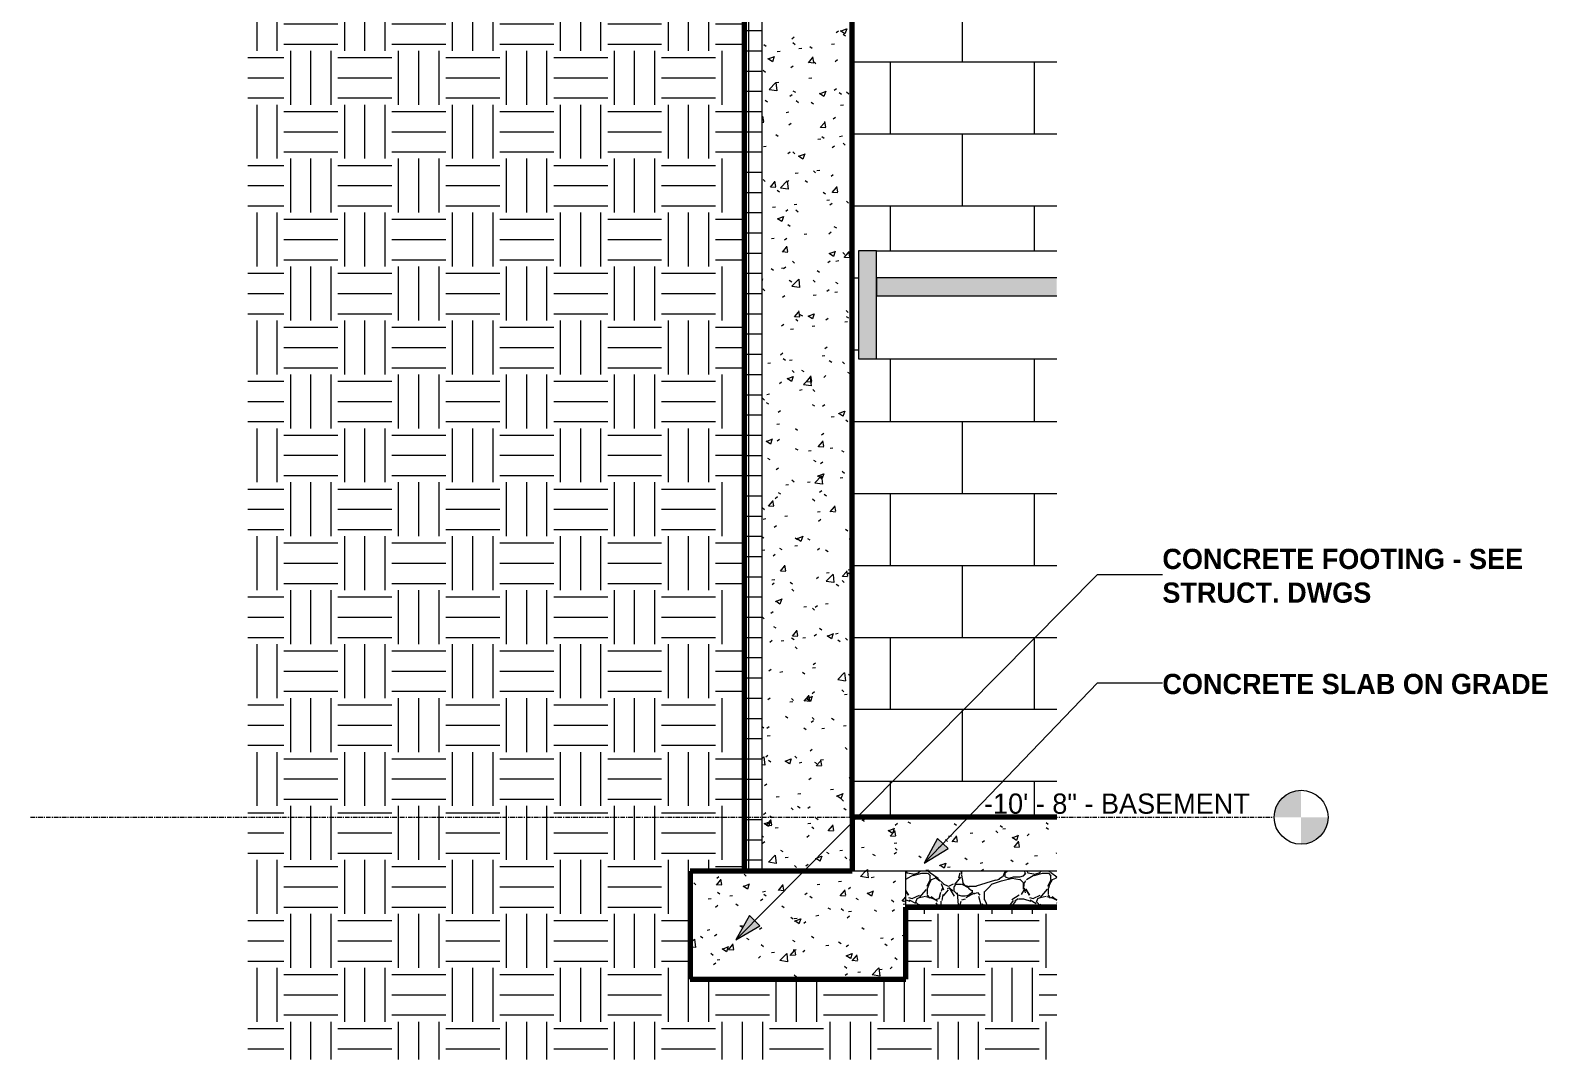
# Model space of a CAD drawing. Header units: inches. Extents: x -3960 to -3070, y -161 to 444.
# Drawn here: x -3404.9 to -3236.1, y -155 to -40.5 of the extents above; entities that cross this region are included whole.
import ezdxf

# ---------------------------------------------------------------- set-up
doc = ezdxf.new("R2010")
doc.units = ezdxf.units.IN
doc.header["$MEASUREMENT"] = 0
doc.linetypes.add('Grid Line 1_2_', pattern=[0.875, 0.5, -0.125, 0.125, -0.125])
for name, color, linetype, lineweight in [('0-6', 130, 'Continuous', 5), ('A-FLOR-7', 192, 'Continuous', 70), ('A-FLOR-LEVL', 51, 'Continuous', 9), ('A-FLOR-LEVL-1', 51, 'Grid Line 1_2_', 9), ('A-FLOR-MCUT', 51, 'Continuous', 18), ('A-FLOR-PATT-1', 8, 'Continuous', 9), ('A-WALL', 113, 'Continuous', 18), ('A-WALL-PATT-1', 135, 'Continuous', 9), ('A-WALL-PATT-2', 111, 'Continuous', 9), ('C-TOPO', 7, 'Continuous', 9), ('C-TOPO-1', 135, 'Continuous', 9), ('C-TOPO-2', 7, 'Continuous', 70), ('G-ANNO-TEXT', 231, 'Continuous', 9), ('S-FNDN-1', 32, 'Continuous', 70), ('S-FNDN-2', 55, 'Continuous', 18), ('S-FNDN-3', 32, 'Continuous', 9), ('S-STRS-1', 8, 'Continuous', 5), ('S-STRS-2', 250, 'Continuous', 9)]:
    doc.layers.add(name, color=color, linetype=linetype, lineweight=lineweight)
doc.styles.add('Century Gothic', font='ufonts.com_century-gothic.ttf', dxfattribs={"height": 2.25})
doc.styles.add('Century Gothic_B', font='GOTHICB.TTF', dxfattribs={"height": 2.25})
pattern_1 = [(0, (-11134.658, 72), (6, 6), [6, -6]), (0, (-11134.658, 74.25), (6, 6), [6, -6]), (0, (-11134.658, 76.5), (6, 6), [6, -6]), (90, (-11133.908, 77.25), (-6, 6), [6, -6]), (90, (-11131.658, 77.25), (-6, 6), [6, -6]), (90, (-11129.408, 77.25), (-6, 6), [6, -6])]
pattern_2 = [(50, (-2370.947, 72), (6.885997, -0.602097), [0.72, -7.92]), (355, (-2370.947, 72), (-1.331756, 7.220547), [0.576, -6.336]), (100.451, (-2370.374, 71.95), (5.55363, 6.61819), [0.612, -6.731]), (46.184, (-2370.947, 73.92), (10.24564, -1.588925), [1.08, -11.88]), (96.636, (-2370.094, 73.788), (8.97244, 9.35152), [0.918, -10.096]), (351.184, (-2370.947, 73.92), (8.9732, 9.35123), [0.864, -9.504]), (21, (-2369.987, 73.44), (5.730726, -3.865003), [0.72, -7.92]), (326, (-2369.987, 73.44), (2.33581, 6.96088), [0.576, -6.336]), (71.451, (-2369.51, 73.118), (8.065876, 3.09595), [0.612, -6.731]), (37.5, (-2370.9469, 72), (0.116866, 3.1954784), [0.317, -5.942, 0.317, -6.115, -6.36]), (37.5, (-2370.9469, 72), (0.116866, 3.1954784), [-12.691, 0.317, -6.043]), (7.5, (-2370.947, 72), (2.52543, 3.786025), [0.317, -3.35, 0.317, -5.798, -2.424]), (7.5, (-2370.947, 72), (2.52543, 3.786025), [-9.782, 0.317, -2.107]), (327.5, (-2373.0879, 72), (5.1243685, -0.216176), [0.317, -2.083, 0.317, -7.171, -9.936]), (327.5, (-2373.0879, 72), (5.1243685, -0.216176), [-9.888, 0.317, -9.619]), (317.5, (-2374.048, 72), (5.598326, 0.96141), [0.317, -2.803, 0.317, -4.656, -7.056]), (317.5, (-2374.048, 72), (5.598326, 0.96141), [-8.093, 0.317, -6.739])]

# ---------------------------------------------------------------- blocks, each defined once
blk = doc.blocks.new('CTR  - Topography_rvt-4-WALL SECTION')
at = {"layer": 'C-TOPO'}
h = blk.add_hatch(dxfattribs=at)
h.set_pattern_fill('FP_39', color=256, style=0, pattern_type=2)
h.set_pattern_definition(pattern_1)
h.paths.add_polyline_path([(-12137.58, -154.96), (-12083.19, -154.96), (-12083.19, -146), (-12095.19, -146), (-12095.19, -134), (-12089.19, -134), (-12089.19, -4), (-12088.69, -4), (-12088.69, -1.82), (-12103.57, -1.39), (-12144.39, -0.03), (-12144.39, -154.96)], flags=0)
h = blk.add_hatch(dxfattribs=at)
h.set_pattern_fill('FP_39', color=256, style=0, pattern_type=2)
h.set_pattern_definition(pattern_1)
h.paths.add_polyline_path([(-12083.19, -154.96), (-12054.41, -154.96), (-12054.41, -138.01), (-12071.19, -138.01), (-12071.19, -146), (-12083.19, -146)], flags=0)
at = {"layer": 'C-TOPO-1'}
blk.add_line((-12071.19, -138.01), (-12054.41, -138.01), dxfattribs=at)
at = {"layer": 'C-TOPO-2'}
blk.add_line((-12054.41, -138.01), (-12071.19, -138.01), dxfattribs=at)
blk = doc.blocks.new('CTR - 1st Phase -Stairs _ Elevators_rvt-4-WALL SECTION')
at = {"layer": 'A-WALL-PATT-1'}
h = blk.add_hatch(dxfattribs=at)
h.set_pattern_fill('FP_45', color=256, style=0, pattern_type=2)
h.set_pattern_definition([(0, (-12077.189, -180), (0, 8), []), (90, (-12077.189, -180), (-8, 8), [8, -8])])
h.paths.add_polyline_path([(-12054.41, -138.01), (-12054.41, -138), (-12067.18, -138.01)], flags=0)
h.paths.add_polyline_path([(-12077.19, -128), (-12054.41, -128), (-12054.41, -77), (-12076.46, -77), (-12076.46, -65), (-12054.41, -65), (-12054.41, 59.57), (-12076.56, 59.57), (-12076.56, 71.57), (-12054.41, 71.57), (-12054.41, 197), (-12076.56, 197), (-12076.56, 209), (-12054.41, 209), (-12054.41, 372), (-12077.19, 372), (-12077.19, -82.44)], flags=0)
at = {"layer": 'S-STRS-1'}
for points in [[(-12076.46, -77), (-12074.46, -77), (-12074.46, -65), (-12076.46, -65), (-12076.46, -69.75)], [(-12054.41, -70), (-12054.41, -68), (-12074.46, -68), (-12074.46, -70)]]:
    blk.add_hatch(color=256, dxfattribs=at).paths.add_polyline_path(points, flags=0)
at = {"layer": 'S-STRS-2'}
for p, q in [((-12074.46, -65), (-12076.46, -65)), ((-12076.46, -65), (-12076.46, -77)), ((-12074.46, -65), (-12054.41, -65)), ((-12074.46, -77), (-12074.46, -65)), ((-12054.41, -68), (-12074.46, -68)), ((-12074.46, -68), (-12074.46, -70)), ((-12074.46, -70), (-12054.41, -70)), ((-12076.46, -77), (-12074.46, -77)), ((-12074.46, -77), (-12054.41, -77))]:
    blk.add_line(p, q, dxfattribs=at)
blk = doc.blocks.new('Level - Level Head - Circle-50818-WALL SECTION')
at = {"layer": 'A-FLOR-LEVL'}
h = blk.add_hatch(color=256, dxfattribs=at)
edge = h.paths.add_edge_path(flags=0)
edge.add_line((-12027.24, 0), (-12030.24, 0))
edge.add_arc((-12027.24, 0), 3, 90, 180, ccw=False)
edge.add_line((-12027.24, 3), (-12027.24, 0))
h = blk.add_hatch(color=256, dxfattribs=at)
edge = h.paths.add_edge_path(flags=0)
edge.add_line((-12027.24, -3), (-12027.24, 0))
edge.add_line((-12027.24, 0), (-12024.24, 0))
edge.add_arc((-12027.24, 0), 3, 270, 360, ccw=False)
blk.add_circle((-12027.24, 0), 3, dxfattribs=at)

msp = doc.modelspace()

# ---------------------------------------------------------------- hatches: boundary and pattern name
at = {"layer": 'A-FLOR-PATT-1'}
h = msp.add_hatch(dxfattribs=at)
h.set_pattern_fill('FP_42', color=256, style=0, pattern_type=2)
h.set_pattern_definition(pattern_2)
h.paths.add_polyline_path([(-3290.7, -134), (-3290.7, -128), (-3313.48, -128), (-3313.48, -134), (-3307.48, -134)], flags=0)
h = msp.add_hatch(dxfattribs=at)
h.set_pattern_fill('FP_46', color=256, style=0, pattern_type=2)
h.set_pattern_definition([(212.005, (-2371.7539, 74.015), (-40.3106271, -26.8730086), [1.268, -125.493]), (213.69, (-2370.947, 74.553), (-13.436241, -13.436764), [0.969, -47.478]), (198.435, (-2370.544, 74.687), (-26.873024, -13.436542), [0.425, -42.065]), (180, (-2370.007, 74.687), (-2e-15, -13.437), [0.537, -12.899]), (161.565, (-2369.604, 74.553), (-13.436518, 1.2e-05), [0.425, -42.065]), (333.435, (-2369.469, 84.227), (13.436532, 1.2e-05), [0.601, -29.444]), (296.565, (-2369.604, 84.496), (13.43652, -13.436544), [0.3, -29.745]), (270, (-2369.604, 85.168), (13.437, 8e-16), [0.672, -12.765]), (186.34, (-2369.4689, 76.434), (-107.4926568, -13.4363962), [1.217, -120.457]), (296.565, (-2366.513, 84.765), (13.43652, -13.436544), [0.3, -29.745]), (303.69, (-2366.782, 85.168), (13.436764, -13.436241), [0.484, -47.962]), (229.399, (-2364.6319, 79.256), (-67.1828397, -80.6196216), [1.239, -122.641]), (243.435, (-2364.229, 80.062), (1.2e-05, -13.436532), [0.901, -29.144]), (213.69, (-2359.526, 78.584), (-13.436241, -13.436764), [0.484, -47.962]), (33.69, (-2363.557, 74.822), (13.436241, 13.436764), [0.484, -47.962]), (0, (-2363.826, 74.822), (0, 13.437), [0.269, -13.168]), (333.435, (-2364.095, 74.956), (13.436532, 1.2e-05), [0.3, -29.745]), (284.036, (-2364.229, 75.494), (13.436545, -40.30972), [0.554, -54.847]), (270, (-2364.229, 75.762), (13.437, 8e-16), [0.269, -13.168]), (243.435, (-2364.229, 76.031), (1.2e-05, -13.436532), [0.3, -29.745]), (135, (-2364.229, 76.165), (-13.43644, 9e-16), [0.19, -18.812]), (90, (-2364.229, 76.031), (-13.437, 8e-16), [0.134, -13.302]), (18.435, (-2359.392, 82.212), (26.873024, 13.436542), [0.85, -41.641]), (6.34, (-2358.5859, 82.481), (107.4926568, 13.4363962), [1.217, -120.457]), (180, (-2359.123, 79.256), (-2e-15, -13.437), [0.806, -12.63]), (197.354, (-2356.97285, 79.928), (-40.30996214, -13.43709214), [2.252, -222.987]), (198.435, (-2356.57, 80.062), (-26.873024, -13.436542), [0.425, -42.065]), (213.69, (-2356.167, 80.331), (-13.436241, -13.436764), [0.484, -47.962]), (251.565, (-2356.033, 80.734), (-1.2e-05, -13.436518), [0.425, -42.065]), (243.435, (-2355.898, 81.003), (1.2e-05, -13.436532), [0.3, -29.745]), (270, (-2355.898, 81.271), (13.437, 8e-16), [0.269, -13.168]), (293.199, (-2356.3009, 82.212), (13.4363854, -26.8729472), [1.023, -101.307]), (315, (-2356.704, 82.615), (13.43644, 0), [0.57, -18.432]), (0, (-2357.376, 82.615), (0, 13.437), [0.672, -12.765]), (341.565, (-2360.332, 79.39), (13.436518, -1.2e-05), [0.425, -42.065]), (303.69, (-2360.601, 79.793), (13.436764, -13.436241), [0.484, -47.962]), (279.462, (-2360.7349, 80.599), (13.43628, -67.1832013), [0.817, -80.915]), (270, (-2360.735, 81.406), (13.437, 8e-16), [0.806, -12.63]), (239.036, (-2360.3319, 82.077), (-13.4372, -26.8732567), [0.783, -77.565]), (188.13, (-2359.3919, 82.212), (-80.6200966, -13.436299), [0.95, -94.061]), (116.565, (-2369.335, 81.809), (-13.43652, 13.436544), [0.3, -29.745]), (135, (-2369.066, 81.54), (-13.43644, 9e-16), [0.38, -18.622]), (168.69, (-2368.3939, 81.406), (-13.436897, 0.000212), [0.685, -67.829]), (191.31, (-2367.7229, 81.54), (-53.7465916, -13.436568), [0.685, -67.829]), (194.036, (-2367.185, 81.674), (-40.30972, -13.436545), [0.554, -54.847]), (236.31, (-2366.916, 82.077), (-13.436194, -26.873299), [0.484, -47.962]), (236.31, (-2366.648, 82.481), (-13.436194, -26.873299), [0.484, -47.962]), (270, (-2366.648, 82.884), (13.437, 8e-16), [0.403, -13.034]), (291.801, (-2366.9159, 83.556), (13.4361655, -26.872997), [0.724, -71.635]), (116.565, (-2366.782, 80.734), (-13.43652, 13.436544), [0.601, -29.444]), (168.69, (-2366.1099, 80.599), (-13.436897, 0.000212), [0.685, -67.829]), (194.036, (-2365.573, 80.734), (-40.30972, -13.436545), [0.554, -54.847]), (225, (-2365.17, 81.137), (9e-16, -13.43644), [0.57, -18.432]), (251.565, (-2365.035, 81.54), (-1.2e-05, -13.436518), [0.425, -42.065]), (296.565, (-2365.304, 82.077), (13.43652, -13.436544), [0.601, -29.444]), (315, (-2365.573, 82.346), (13.43644, 0), [0.38, -18.622]), (326.31, (-2365.976, 82.615), (26.873299, -13.436194), [0.484, -47.962]), (0, (-2366.245, 82.615), (0, 13.437), [0.269, -13.168]), (33.69, (-2366.648, 82.346), (13.436241, 13.436764), [0.484, -47.962]), (71.565, (-2366.782, 81.943), (1.2e-05, 13.436518), [0.425, -42.065]), (63.435, (-2366.916, 81.674), (-1.2e-05, 13.436532), [0.3, -29.745]), (71.565, (-2367.051, 81.271), (1.2e-05, 13.436518), [0.425, -42.065]), (104.036, (-2367.051, 80.734), (-13.436545, 40.30972), [0.554, -54.847]), (45, (-2367.319, 80.465), (0, 13.43644), [0.38, -18.622]), (18.435, (-2367.723, 80.331), (26.873024, 13.436542), [0.425, -42.065]), (0, (-2368.394, 80.331), (0, 13.437), [0.672, -12.765]), (14.036, (-2368.932, 80.196), (40.30972, 13.436545), [0.554, -54.847]), (341.565, (-2369.335, 80.331), (13.436518, -1.2e-05), [0.425, -42.065]), (270, (-2369.335, 80.734), (13.437, 8e-16), [0.403, -13.034]), (225, (-2368.932, 81.137), (9e-16, -13.43644), [0.57, -18.432]), (198.435, (-2368.126, 81.406), (-26.873024, -13.436542), [0.85, -41.641]), (180, (-2367.454, 81.406), (-2e-15, -13.437), [0.672, -12.765]), (153.435, (-2367.185, 81.271), (-13.436532, -1.2e-05), [0.3, -29.745]), (206.565, (-2362.079, 79.121), (-13.436544, -13.43652), [0.3, -29.745]), (146.31, (-2361.676, 78.853), (-26.873299, 13.436194), [0.484, -47.962]), (119.745, (-2361.1389, 77.912), (-40.3105597, 67.1832064), [1.083, -107.246]), (95.711, (-2361.0039, 76.568), (-13.4375424, 120.930058), [1.35, -133.686]), (90, (-2361.004, 76.434), (-13.437, 8e-16), [0.134, -13.302]), (63.435, (-2361.139, 76.165), (-1.2e-05, 13.436532), [0.3, -29.745]), (26.565, (-2361.407, 76.031), (13.436544, 13.43652), [0.3, -29.745]), (0, (-2361.81, 76.031), (0, 13.437), [0.403, -13.034]), (0, (-2361.945, 76.031), (0, 13.437), [0.134, -13.302]), (0, (-2362.214, 76.031), (0, 13.437), [0.269, -13.168]), (326.31, (-2362.617, 76.3), (26.873299, -13.436194), [0.484, -47.962]), (333.435, (-2362.885, 76.434), (13.436532, 1.2e-05), [0.3, -29.745]), (284.036, (-2363.02, 76.972), (13.436545, -40.30972), [0.554, -54.847]), (270, (-2363.02, 77.24), (13.437, 8e-16), [0.269, -13.168]), (270, (-2363.02, 77.643), (13.437, 8e-16), [0.403, -13.034]), (258.69, (-2362.8849, 78.315), (-0.000212, -13.436897), [0.685, -67.829]), (231.34, (-2362.3479, 78.987), (-40.3101895, -53.745816), [0.86, -85.176]), (270, (-2359.526, 78.718), (13.437, 8e-16), [0.134, -13.302]), (270, (-2359.526, 78.853), (13.437, 8e-16), [0.134, -13.302]), (326.31, (-2359.929, 79.121), (26.873299, -13.436194), [0.484, -47.962]), (333.435, (-2360.735, 79.525), (13.436532, 1.2e-05), [0.901, -29.144]), (0, (-2361.407, 79.525), (0, 13.437), [0.672, -12.765]), (63.435, (-2361.542, 79.256), (-1.2e-05, 13.436532), [0.3, -29.745]), (90, (-2361.542, 78.718), (-13.437, 8e-16), [0.537, -12.899]), (135, (-2361.139, 78.315), (-13.43644, 9e-16), [0.57, -18.432]), (161.565, (-2360.735, 78.181), (-13.436518, 1.2e-05), [0.425, -42.065]), (180, (-2360.332, 78.181), (-2e-15, -13.437), [0.403, -13.034]), (198.435, (-2359.929, 78.315), (-26.873024, -13.436542), [0.425, -42.065]), (351.87, (-2365.1699, 85.571), (13.4370087, -0.000259), [1.9, -93.111]), (14.036, (-2365.707, 85.437), (40.30972, 13.436545), [0.554, -54.847]), (53.13, (-2366.1099, 84.899), (26.873672, 40.309752), [0.672, -66.511]), (95.194, (-2365.9759, 83.421), (-13.4351326, 134.3664647), [1.484, -146.928]), (101.31, (-2365.8409, 82.749), (-13.436568, 53.7465916), [0.685, -67.829]), (143.13, (-2365.3039, 82.346), (-40.309752, 26.873672), [0.672, -66.511]), (161.565, (-2364.901, 82.212), (-13.436518, 1.2e-05), [0.425, -42.065]), (198.435, (-2364.498, 82.346), (-26.873024, -13.436542), [0.425, -42.065]), (225, (-2363.826, 83.018), (9e-16, -13.43644), [0.95, -18.052]), (228.814, (-2362.8849, 84.093), (-80.6198072, -94.0561774), [1.428, -141.405]), (251.565, (-2362.751, 84.496), (-1.2e-05, -13.436518), [0.425, -42.065]), (270, (-2362.751, 84.63), (13.437, 8e-16), [0.134, -13.302]), (288.435, (-2362.885, 85.034), (13.436542, -26.873024), [0.425, -42.065]), (326.31, (-2363.288, 85.302), (26.873299, -13.436194), [0.484, -47.962]), (90, (-2369.469, 82.077), (-13.437, 8e-16), [0.941, -12.496]), (338.199, (-2367.5879, 83.824), (40.3099116, -13.436441), [0.724, -71.635]), (0, (-2368.394, 83.824), (0, 13.437), [0.806, -12.63]), (30.964, (-2369.0659, 83.421), (40.310285, 26.8733136), [0.783, -77.565]), (45, (-2369.469, 83.018), (0, 13.43644), [0.57, -18.432]), (90, (-2371.619, 77.778), (-13.437, 8e-16), [0.941, -12.496]), (116.565, (-2371.216, 76.972), (-13.43652, 13.436544), [0.901, -29.144]), (153.435, (-2370.41, 76.568), (-13.436532, -1.2e-05), [0.901, -29.144]), (180, (-2369.738, 76.568), (-2e-15, -13.437), [0.672, -12.765]), (218.66, (-2369.0659, 77.106), (-13.436833, -13.4362984), [0.86, -85.176]), (231.34, (-2368.5289, 77.778), (-40.3101895, -53.745816), [0.86, -85.176]), (213.69, (-2367.723, 78.315), (-13.436241, -13.436764), [0.969, -47.478]), (239.036, (-2367.3189, 78.987), (-13.4372, -26.8732567), [0.783, -77.565]), (270, (-2367.319, 79.256), (13.437, 8e-16), [0.269, -13.168]), (270, (-2367.319, 79.659), (13.437, 8e-16), [0.403, -13.034]), (315, (-2367.723, 80.062), (13.43644, 0), [0.57, -18.432]), (350.538, (-2368.5289, 80.196), (13.4368224, 7.56e-05), [0.817, -80.915]), (14.036, (-2369.604, 79.928), (40.30972, 13.436545), [1.108, -54.293]), (18.435, (-2370.813, 79.525), (26.873024, 13.436542), [1.275, -41.216]), (45, (-2371.216, 79.121), (0, 13.43644), [0.57, -18.432]), (45, (-2371.619, 78.718), (0, 13.43644), [0.57, -18.432]), (108.435, (-2368.663, 75.762), (-13.436542, 26.873024), [0.85, -41.641]), (126.87, (-2368.2599, 75.225), (-13.436224, 13.436576), [0.672, -66.511]), (146.31, (-2367.857, 74.956), (-26.873299, 13.436194), [0.484, -47.962]), (161.565, (-2367.454, 74.822), (-13.436518, 1.2e-05), [0.425, -42.065]), (135, (-2367.051, 74.419), (-13.43644, 9e-16), [0.57, -18.432]), (161.565, (-2366.648, 74.284), (-13.436518, 1.2e-05), [0.425, -42.065]), (180, (-2366.245, 74.284), (-2e-15, -13.437), [0.403, -13.034]), (206.565, (-2365.976, 74.419), (-13.436544, -13.43652), [0.3, -29.745]), (206.565, (-2365.438, 74.687), (-13.436544, -13.43652), [0.601, -29.444]), (189.462, (-2364.6319, 74.822), (-67.1832013, -13.43628), [0.817, -80.915]), (243.435, (-2364.363, 75.359), (1.2e-05, -13.436532), [0.601, -29.444]), (270, (-2364.363, 75.494), (13.437, 8e-16), [0.134, -13.302]), (270, (-2364.363, 75.762), (13.437, 8e-16), [0.269, -13.168]), (326.31, (-2364.766, 76.568), (26.873299, -13.436194), [0.484, -47.962]), (327.995, (-2365.8409, 77.24), (67.1829352, -40.309468), [1.268, -125.493]), (329.036, (-2366.5129, 77.643), (26.8732567, -13.4372), [0.783, -77.565]), (341.565, (-2367.319, 77.912), (13.436518, -1.2e-05), [0.85, -41.641]), (0, (-2367.857, 77.912), (0, 13.437), [0.537, -12.899]), (33.69, (-2368.26, 77.643), (13.436241, 13.436764), [0.484, -47.962]), (53.13, (-2368.6629, 77.106), (26.873672, 40.309752), [0.672, -66.511]), (63.435, (-2368.932, 76.568), (-1.2e-05, 13.436532), [0.601, -29.444]), (225, (-2362.751, 75.494), (9e-16, -13.43644), [0.57, -18.432]), (236.31, (-2362.482, 75.897), (-13.436194, -26.873299), [0.484, -47.962]), (270, (-2362.482, 76.031), (13.437, 8e-16), [0.134, -13.302]), (315, (-2362.751, 76.3), (13.43644, 0), [0.38, -18.622]), (333.435, (-2363.288, 76.568), (13.436532, 1.2e-05), [0.601, -29.444]), (18.435, (-2364.095, 76.3), (26.873024, 13.436542), [0.85, -41.641]), (75.964, (-2364.229, 75.762), (-0.0003, 13.436231), [0.554, -54.847]), (71.565, (-2370.275, 73.209), (1.2e-05, 13.436518), [0.425, -42.065]), (135, (-2370.007, 72.941), (-13.43644, 9e-16), [0.38, -18.622]), (146.31, (-2369.604, 72.672), (-26.873299, 13.436194), [0.484, -47.962]), (153.435, (-2369.066, 72.403), (-13.436532, -1.2e-05), [0.601, -29.444]), (180, (-2368.932, 72.403), (-2e-15, -13.437), [0.134, -13.302]), (161.565, (-2368.529, 72.269), (-13.436518, 1.2e-05), [0.425, -42.065]), (180, (-2367.991, 72.269), (-2e-15, -13.437), [0.537, -12.899]), (198.435, (-2367.588, 72.403), (-26.873024, -13.436542), [0.425, -42.065]), (210.964, (-2366.9159, 72.806), (-40.310285, -26.8733136), [0.783, -77.565]), (206.565, (-2366.648, 72.941), (-13.436544, -13.43652), [0.3, -29.745]), (251.565, (-2366.513, 73.344), (-1.2e-05, -13.436518), [0.425, -42.065]), (303.69, (-2366.782, 73.747), (13.436764, -13.436241), [0.484, -47.962]), (306.87, (-2367.1849, 74.284), (13.436224, -13.436576), [0.672, -66.511]), (323.13, (-2367.7229, 74.687), (40.309752, -26.873672), [0.672, -66.511]), (345.964, (-2368.26, 74.822), (13.436231, 0.0003), [0.554, -54.847]), (18.435, (-2368.663, 74.687), (26.873024, 13.436542), [0.425, -42.065]), (30.964, (-2369.3349, 74.284), (40.310285, 26.8733136), [0.783, -77.565]), (39.806, (-2370.1409, 73.612), (13.4366017, 13.4362908), [1.049, -103.894]), (135, (-2366.11, 72.403), (-13.43644, 9e-16), [0.19, -18.812]), (153.435, (-2365.841, 72.269), (-13.436532, -1.2e-05), [0.3, -29.745]), (191.31, (-2365.1699, 72.403), (-53.7465916, -13.436568), [0.685, -67.829]), (165.964, (-2364.632, 72.269), (-13.436231, -0.0003), [0.554, -54.847]), (175.236, (-2363.0199, 72.134), (-13.4364265, -8.2e-05), [1.618, -160.181]), (206.565, (-2362.751, 72.269), (-13.436544, -13.43652), [0.3, -29.745]), (225, (-2362.482, 72.537), (9e-16, -13.43644), [0.38, -18.622]), (270, (-2362.482, 73.209), (13.437, 8e-16), [0.672, -12.765]), (270, (-2362.482, 73.612), (13.437, 8e-16), [0.403, -13.034]), (308.66, (-2363.0199, 74.284), (13.4362984, -13.436833), [0.86, -85.176]), (338.199, (-2363.6919, 74.553), (40.3099116, -13.436441), [0.724, -71.635]), (348.69, (-2364.3629, 74.687), (13.436897, -0.000212), [0.685, -67.829]), (18.435, (-2365.573, 74.284), (26.873024, 13.436542), [1.275, -41.216]), (36.87, (-2366.1099, 73.881), (13.436576, 13.436224), [0.672, -66.511]), (68.199, (-2366.3789, 73.209), (13.436441, 40.3099116), [0.724, -71.635]), (101.31, (-2366.2449, 72.537), (-13.436568, 53.7465916), [0.685, -67.829]), (348.69, (-2367.4539, 85.302), (13.436897, -0.000212), [0.685, -67.829]), (354.806, (-2368.9319, 85.437), (13.4361385, -0.0003521), [1.484, -146.928]), (0, (-2369.335, 85.437), (0, 13.437), [0.403, -13.034]), (45, (-2369.604, 85.168), (0, 13.43644), [0.38, -18.622]), (180, (-2368.529, 83.959), (-2e-15, -13.437), [0.403, -13.034]), (188.13, (-2367.5879, 84.093), (-80.6200966, -13.436299), [0.95, -94.061]), (172.875, (-2366.5129, 83.959), (-13.4368068, -0.000376), [1.083, -107.246]), (225, (-2366.379, 84.093), (9e-16, -13.43644), [0.19, -18.812]), (270, (-2366.379, 84.496), (13.437, 8e-16), [0.403, -13.034]), (161.565, (-2362.079, 84.899), (-13.436518, 1.2e-05), [0.425, -42.065]), (180, (-2361.542, 84.899), (-2e-15, -13.437), [0.537, -12.899]), (198.435, (-2361.139, 85.034), (-26.873024, -13.436542), [0.425, -42.065]), (170.538, (-2360.3319, 84.899), (-13.4368224, -7.56e-05), [0.817, -80.915]), (213.69, (-2359.929, 85.168), (-13.436241, -13.436764), [0.484, -47.962]), (270, (-2359.929, 85.302), (13.437, 8e-16), [0.134, -13.302]), (296.565, (-2360.064, 85.571), (13.43652, -13.436544), [0.3, -29.745]), (341.565, (-2360.87, 85.84), (13.436518, -1.2e-05), [0.85, -41.641]), (341.565, (-2361.676, 86.108), (13.436518, -1.2e-05), [0.85, -41.641]), (14.036, (-2362.214, 85.974), (40.30972, 13.436545), [0.554, -54.847]), (45, (-2362.617, 85.571), (0, 13.43644), [0.57, -18.432]), (104.036, (-2362.482, 85.034), (-13.436545, 40.30972), [0.554, -54.847]), (0, (-2372.963, 73.344), (0, 13.437), [0.134, -13.302]), (315, (-2373.232, 73.612), (13.43644, 0), [0.38, -18.622]), (274.764, (-2373.3659, 75.225), (13.437683, -147.8026001), [1.618, -160.181]), (255.964, (-2373.232, 75.762), (0.0003, -13.436231), [0.554, -54.847]), (225, (-2372.963, 76.031), (9e-16, -13.43644), [0.38, -18.622]), (198.435, (-2371.754, 76.434), (-26.873024, -13.436542), [1.275, -41.216]), (180, (-2371.619, 76.434), (-2e-15, -13.437), [0.134, -13.302]), (171.87, (-2370.6789, 76.3), (-13.4370087, 0.000259), [0.95, -94.061]), (146.31, (-2369.066, 76.165), (-26.873299, 13.436194), [0.484, -47.962]), (108.435, (-2368.797, 75.359), (-13.436542, 26.873024), [0.85, -41.641]), (90, (-2368.797, 75.225), (-13.437, 8e-16), [0.134, -13.302]), (71.565, (-2368.932, 74.822), (1.2e-05, 13.436518), [0.425, -42.065]), (26.565, (-2369.201, 74.687), (13.436544, 13.43652), [0.3, -29.745]), (18.435, (-2369.604, 74.553), (26.873024, 13.436542), [0.425, -42.065]), (126.87, (-2362.3479, 73.612), (-13.436224, 13.436576), [0.672, -66.511]), (123.69, (-2362.079, 73.209), (-13.436764, 13.436241), [0.484, -47.962]), (149.036, (-2361.4069, 72.806), (-26.8732567, 13.4372), [0.783, -77.565]), (168.69, (-2360.7349, 72.672), (-13.436897, 0.000212), [0.685, -67.829]), (213.69, (-2360.332, 72.941), (-13.436241, -13.436764), [0.484, -47.962]), (251.565, (-2360.198, 73.344), (-1.2e-05, -13.436518), [0.425, -42.065]), (270, (-2360.198, 73.478), (13.437, 8e-16), [0.134, -13.302]), (279.462, (-2360.3319, 74.284), (13.43628, -67.1832013), [0.817, -80.915]), (243.435, (-2360.198, 74.553), (1.2e-05, -13.436532), [0.3, -29.745]), (270, (-2360.198, 74.687), (13.437, 8e-16), [0.134, -13.302]), (296.565, (-2360.601, 75.494), (13.43652, -13.436544), [0.901, -29.144]), (329.036, (-2361.2729, 75.897), (26.8732567, -13.4372), [0.783, -77.565]), (8.13, (-2362.2139, 75.762), (80.6200966, 13.436299), [0.95, -94.061]), (45, (-2362.751, 75.225), (0, 13.43644), [0.76, -18.242]), (45, (-2363.02, 74.956), (0, 13.43644), [0.38, -18.622]), (90, (-2363.02, 74.553), (-13.437, 8e-16), [0.403, -13.034]), (123.69, (-2362.751, 74.15), (-13.436764, 13.436241), [0.484, -47.962]), (101.31, (-2360.7349, 76.568), (-13.436568, 53.7465916), [0.685, -67.829]), (108.435, (-2360.601, 76.165), (-13.436542, 26.873024), [0.425, -42.065]), (135, (-2360.467, 76.031), (-13.43644, 9e-16), [0.19, -18.812]), (180, (-2360.064, 76.031), (-2e-15, -13.437), [0.403, -13.034]), (213.69, (-2359.661, 76.3), (-13.436241, -13.436764), [0.484, -47.962]), (187.125, (-2358.5859, 76.434), (-94.0566594, -13.437028), [1.083, -107.246]), (236.31, (-2358.317, 76.837), (-13.436194, -26.873299), [0.484, -47.962]), (270, (-2358.317, 76.972), (13.437, 8e-16), [0.134, -13.302]), (288.435, (-2358.451, 77.375), (13.436542, -26.873024), [0.425, -42.065]), (285.945, (-2358.7199, 78.315), (13.4366066, -40.3096492), [0.978, -96.842]), (315, (-2358.989, 78.584), (13.43644, 0), [0.38, -18.622]), (18.435, (-2359.392, 78.45), (26.873024, 13.436542), [0.425, -42.065]), (29.745, (-2360.3319, 77.912), (67.1832064, 40.3105597), [1.083, -107.246]), (18.435, (-2360.735, 77.778), (26.873024, 13.436542), [0.425, -42.065]), (75.964, (-2360.87, 77.24), (-0.0003, 13.436231), [0.554, -54.847]), (180, (-2364.766, 80.734), (-2e-15, -13.437), [0.403, -13.034]), (180, (-2364.498, 80.734), (-2e-15, -13.437), [0.269, -13.168]), (135, (-2364.229, 80.465), (-13.43644, 9e-16), [0.38, -18.622]), (90, (-2364.229, 80.062), (-13.437, 8e-16), [0.403, -13.034]), (26.565, (-2366.245, 77.912), (13.436544, 13.43652), [0.901, -29.144]), (341.565, (-2366.648, 78.046), (13.436518, -1.2e-05), [0.425, -42.065]), (300.964, (-2367.0509, 78.718), (26.8733136, -40.310285), [0.783, -77.565]), (71.565, (-2364.498, 79.121), (1.2e-05, 13.436518), [0.425, -42.065]), (90, (-2364.498, 78.45), (-13.437, 8e-16), [0.672, -12.765]), (123.69, (-2364.229, 78.046), (-13.436764, 13.436241), [0.484, -47.962]), (153.435, (-2363.692, 77.778), (-13.436532, -1.2e-05), [0.601, -29.444]), (198.435, (-2363.288, 77.912), (-26.873024, -13.436542), [0.425, -42.065]), (243.435, (-2363.154, 78.181), (1.2e-05, -13.436532), [0.3, -29.745]), (255.964, (-2363.02, 78.718), (0.0003, -13.436231), [0.554, -54.847]), (251.565, (-2362.885, 79.121), (-1.2e-05, -13.436518), [0.425, -42.065]), (291.801, (-2363.1539, 79.793), (13.4361655, -26.872997), [0.724, -71.635]), (323.13, (-2363.6919, 80.196), (40.309752, -26.873672), [0.672, -66.511]), (18.435, (-2364.095, 80.062), (26.873024, 13.436542), [0.425, -42.065]), (63.435, (-2364.363, 79.525), (-1.2e-05, 13.436532), [0.601, -29.444]), (135, (-2365.438, 77.106), (-13.43644, 9e-16), [0.57, -18.432]), (149.036, (-2364.7659, 76.703), (-26.8732567, 13.4372), [0.783, -77.565]), (146.31, (-2364.363, 76.434), (-26.873299, 13.436194), [0.484, -47.962]), (180, (-2364.095, 76.434), (-2e-15, -13.437), [0.269, -13.168]), (210.964, (-2363.4229, 76.837), (-40.310285, -26.8733136), [0.783, -77.565]), (243.435, (-2363.288, 77.106), (1.2e-05, -13.436532), [0.3, -29.745]), (303.69, (-2363.557, 77.509), (13.436764, -13.436241), [0.484, -47.962]), (321.34, (-2364.2289, 78.046), (53.745816, -40.3101895), [0.86, -85.176]), (345.964, (-2364.766, 78.181), (13.436231, 0.0003), [0.554, -54.847]), (11.31, (-2365.4379, 78.046), (53.7465916, 13.436568), [0.685, -67.829]), (26.565, (-2365.707, 77.912), (13.436544, 13.43652), [0.3, -29.745]), (71.565, (-2365.841, 77.509), (1.2e-05, 13.436518), [0.425, -42.065]), (15.945, (-2366.1099, 80.465), (40.3096492, 13.4366066), [0.978, -96.842]), (29.745, (-2367.0509, 79.928), (67.1832064, 40.3105597), [1.083, -107.246]), (63.435, (-2367.185, 79.659), (-1.2e-05, 13.436532), [0.3, -29.745]), (90, (-2367.185, 79.256), (-13.437, 8e-16), [0.403, -13.034]), (104.036, (-2367.051, 78.718), (-13.436545, 40.30972), [0.554, -54.847]), (120.964, (-2366.6479, 78.046), (-26.8733136, 40.310285), [0.783, -77.565]), (153.435, (-2359.123, 85.168), (-13.436532, -1.2e-05), [0.3, -29.745]), (180, (-2358.854, 85.168), (-2e-15, -13.437), [0.269, -13.168]), (209.745, (-2357.9139, 85.705), (-67.1832064, -40.3105597), [1.083, -107.246]), (225, (-2357.376, 86.243), (9e-16, -13.43644), [0.76, -18.242]), (239.036, (-2356.9729, 86.915), (-13.4372, -26.8732567), [0.783, -77.565]), (239.036, (-2356.5699, 87.587), (-13.4372, -26.8732567), [0.783, -77.565]), (270, (-2356.57, 87.721), (13.437, 8e-16), [0.134, -13.302]), (333.435, (-2356.839, 87.855), (13.436532, 1.2e-05), [0.3, -29.745]), (0, (-2357.242, 87.855), (0, 13.437), [0.403, -13.034]), (45, (-2357.645, 87.452), (0, 13.43644), [0.57, -18.432]), (26.565, (-2359.257, 86.646), (13.436544, 13.43652), [1.803, -28.243]), (30.964, (-2359.9289, 86.243), (40.310285, 26.8733136), [0.783, -77.565]), (90, (-2359.929, 85.974), (-13.437, 8e-16), [0.269, -13.168]), (128.66, (-2359.3919, 85.302), (-13.4362984, 13.436833), [0.86, -85.176]), (255.964, (-2360.87, 80.868), (0.0003, -13.436231), [0.554, -54.847]), (281.31, (-2361.0039, 81.54), (13.436568, -53.7465916), [0.685, -67.829]), (309.806, (-2361.6759, 82.346), (13.4362908, -13.4366017), [1.049, -103.894]), (329.036, (-2362.3479, 82.749), (26.8732567, -13.4372), [0.783, -77.565]), (345.964, (-2362.885, 82.884), (13.436231, 0.0003), [0.554, -54.847]), (0, (-2363.423, 82.884), (0, 13.437), [0.537, -12.899]), (26.565, (-2363.96, 82.615), (13.436544, 13.43652), [0.601, -29.444]), (45, (-2364.363, 82.212), (0, 13.43644), [0.57, -18.432]), (53.13, (-2364.7659, 81.674), (26.873672, 40.309752), [0.672, -66.511]), (90, (-2364.766, 81.271), (-13.437, 8e-16), [0.403, -13.034]), (135, (-2364.363, 80.868), (-13.43644, 9e-16), [0.57, -18.432]), (144.462, (-2363.4229, 80.196), (-40.3095313, 26.8733096), [1.156, -114.43]), (135, (-2362.751, 79.525), (-13.43644, 9e-16), [0.95, -18.052]), (153.435, (-2362.214, 79.256), (-13.436532, -1.2e-05), [0.601, -29.444]), (206.565, (-2361.676, 79.525), (-13.436544, -13.43652), [0.601, -29.444]), (230.194, (-2361.0039, 80.331), (-53.7471842, -67.182341), [1.049, -103.894]), (66.801, (-2362.7509, 83.556), (26.8740486, 67.1828756), [1.023, -101.307]), (90, (-2362.751, 83.152), (-13.437, 8e-16), [0.403, -13.034]), (153.435, (-2362.482, 83.018), (-13.436532, -1.2e-05), [0.3, -29.745]), (153.435, (-2361.945, 82.749), (-13.436532, -1.2e-05), [0.601, -29.444]), (149.036, (-2361.2729, 82.346), (-26.8732567, 13.4372), [0.783, -77.565]), (180, (-2360.601, 82.346), (-2e-15, -13.437), [0.672, -12.765]), (180, (-2359.795, 82.346), (-2e-15, -13.437), [0.806, -12.63]), (213.69, (-2359.392, 82.615), (-13.436241, -13.436764), [0.484, -47.962]), (243.435, (-2359.123, 83.152), (1.2e-05, -13.436532), [0.601, -29.444]), (277.125, (-2359.2569, 84.227), (13.437028, -94.0566594), [1.083, -107.246]), (315, (-2359.526, 84.496), (13.43644, 0), [0.38, -18.622]), (341.565, (-2359.929, 84.63), (13.436518, -1.2e-05), [0.425, -42.065]), (352.875, (-2361.0039, 84.765), (13.4368068, 0.000376), [1.083, -107.246]), (0, (-2361.676, 84.765), (0, 13.437), [0.672, -12.765]), (21.801, (-2362.3479, 84.496), (26.872997, 13.4361655), [0.724, -71.635]), (90, (-2356.301, 83.824), (-13.437, 8e-16), [0.537, -12.899]), (90, (-2356.301, 83.287), (-13.437, 8e-16), [0.537, -12.899]), (56.31, (-2356.57, 82.884), (13.436194, 26.873299), [0.484, -47.962]), (18.435, (-2356.973, 82.749), (26.873024, 13.436542), [0.425, -42.065]), (0, (-2358.317, 82.749), (0, 13.437), [1.344, -12.093]), (341.565, (-2358.72, 82.884), (13.436518, -1.2e-05), [0.425, -42.065]), (296.565, (-2358.854, 83.152), (13.43652, -13.436544), [0.3, -29.745]), (278.13, (-2358.9889, 84.093), (13.436299, -80.6200966), [0.95, -94.061]), (270, (-2358.989, 84.227), (13.437, 8e-16), [0.134, -13.302]), (251.565, (-2358.854, 84.63), (-1.2e-05, -13.436518), [0.425, -42.065]), (225, (-2358.451, 85.034), (9e-16, -13.43644), [0.57, -18.432]), (218.66, (-2357.7789, 85.571), (-13.436833, -13.4362984), [0.86, -85.176]), (225, (-2357.376, 85.974), (9e-16, -13.43644), [0.57, -18.432]), (206.565, (-2357.108, 86.108), (-13.436544, -13.43652), [0.3, -29.745]), (180, (-2356.839, 86.108), (-2e-15, -13.437), [0.269, -13.168]), (123.69, (-2356.57, 85.705), (-13.436764, 13.436241), [0.484, -47.962]), (108.435, (-2356.436, 85.302), (-13.436542, 26.873024), [0.425, -42.065]), (98.13, (-2356.3009, 84.362), (-13.436299, 80.6200966), [0.95, -94.061])])
h.paths.add_polyline_path([(-3290.7, -138), (-3290.7, -134), (-3307.48, -134), (-3307.48, -138), (-3303.48, -138)], flags=0)
at = {"layer": 'A-WALL-PATT-2'}
h = msp.add_hatch(dxfattribs=at)
h.set_pattern_fill('FP_43', color=256, style=0, pattern_type=2)
h.set_pattern_definition([(0, (-2370.9469, 72), (0, 2.25), []), (90, (-2370.9469, 72), (-2.25, 1e-16), [])])
h.paths.add_polyline_path([(-3325.48, -134), (-3323.48, -134), (-3323.48, -4), (-3325.48, -4), (-3325.48, -82.44)], flags=0)
h = msp.add_hatch(dxfattribs=at)
h.set_pattern_fill('FP_42', color=256, style=0, pattern_type=2)
h.set_pattern_definition(pattern_2)
h.paths.add_polyline_path([(-3319.48, -134), (-3313.48, -134), (-3313.48, -4.25), (-3321.48, -4.25), (-3321.48, -4), (-3323.48, -4), (-3323.48, -134)], flags=0)
at = {"layer": 'G-ANNO-TEXT'}
for points in [[(-3305.46, -133.09), (-3302.8, -131.49), (-3303.96, -130.37)], [(-3326.41, -141.63), (-3323.72, -140.07), (-3324.87, -138.94)]]:
    msp.add_hatch(color=256, dxfattribs=at).paths.add_polyline_path(points, flags=0)
at = {"layer": 'S-FNDN-3'}
h = msp.add_hatch(dxfattribs=at)
h.set_pattern_fill('FP_42', color=256, style=0, pattern_type=2)
h.set_pattern_definition(pattern_2)
h.paths.add_polyline_path([(-3331.48, -146), (-3307.48, -146), (-3307.48, -134), (-3331.48, -134)], flags=0)

# ---------------------------------------------------------------- linework, layer by layer
at = {"layer": 'A-FLOR-7'}
for p, q in [((-3290.7, -128), (-3313.48, -128)), ((-3313.48, -128), (-3313.48, -134)), ((-3307.48, -138), (-3290.7, -138))]:
    msp.add_line(p, q, dxfattribs=at)
at = {"layer": 'A-FLOR-LEVL-1'}
msp.add_line((-3404.86, -128), (-3266.52, -128), dxfattribs=at)
at = {"layer": 'A-FLOR-MCUT'}
msp.add_line((-3290.7, -134), (-3307.48, -134), dxfattribs=at)
at = {"layer": 'A-WALL'}
msp.add_line((-3323.48, -134), (-3323.48, -4), dxfattribs=at)
at = {"layer": 'G-ANNO-TEXT'}
for p, q in [((-3326.41, -141.63), (-3286.17, -101.01)), ((-3286.17, -101.01), (-3278.96, -101.01)), ((-3305.46, -133.09), (-3286.17, -113.05)), ((-3286.17, -113.05), (-3278.96, -113.05)), ((-3303.96, -130.37), (-3305.46, -133.09)), ((-3305.46, -133.09), (-3302.8, -131.49)), ((-3302.8, -131.49), (-3303.96, -130.37)), ((-3324.87, -138.94), (-3326.41, -141.63)), ((-3323.72, -140.07), (-3324.87, -138.94)), ((-3326.41, -141.63), (-3323.72, -140.07))]:
    msp.add_line(p, q, dxfattribs=at)
at = {"layer": 'S-FNDN-1'}
for p, q in [((-3325.48, -4), (-3325.48, -134)), ((-3313.48, -128), (-3313.48, -4)), ((-3313.48, -134), (-3331.48, -134)), ((-3331.48, -134), (-3331.48, -146)), ((-3307.48, -146), (-3307.48, -138)), ((-3331.48, -146), (-3307.48, -146))]:
    msp.add_line(p, q, dxfattribs=at)
at = {"layer": 'S-FNDN-2'}
for p, q in [((-3307.48, -134), (-3313.48, -134)), ((-3307.48, -138), (-3307.48, -134))]:
    msp.add_line(p, q, dxfattribs=at)

# ---------------------------------------------------------------- block references
at = {"layer": '0-6'}
for name in ['CTR - 1st Phase -Stairs _ Elevators_rvt-4-WALL SECTION', 'CTR  - Topography_rvt-4-WALL SECTION']:
    msp.add_blockref(name, (8763.71, 0), dxfattribs=at)
at = {"layer": 'A-FLOR-LEVL'}
msp.add_blockref('Level - Level Head - Circle-50818-WALL SECTION', (8763.71, -128), dxfattribs=at)

# ---------------------------------------------------------------- texts
at = {"layer": 'A-FLOR-LEVL', "insert": (-3298.8, -125.36), "char_height": 2.25, "width": 35.6782, "attachment_point": 1, "style": 'Century Gothic'}
msp.add_mtext('-10\' - 8" - BASEMENT', dxfattribs=at)
at = {"layer": 'G-ANNO-TEXT', "char_height": 2.25, "attachment_point": 1, "style": 'Century Gothic_B'}
for s, insert, width in [('CONCRETE FOOTING - SEE', (-3278.96, -98.14), 48.177), ('STRUCT. DWGS', (-3278.96, -101.89), 26.664), ('CONCRETE SLAB ON GRADE', (-3278.96, -112.05), 51.51)]:
    msp.add_mtext(s, dxfattribs=dict(at, insert=insert, width=width))

doc.saveas('drawing.dxf')
